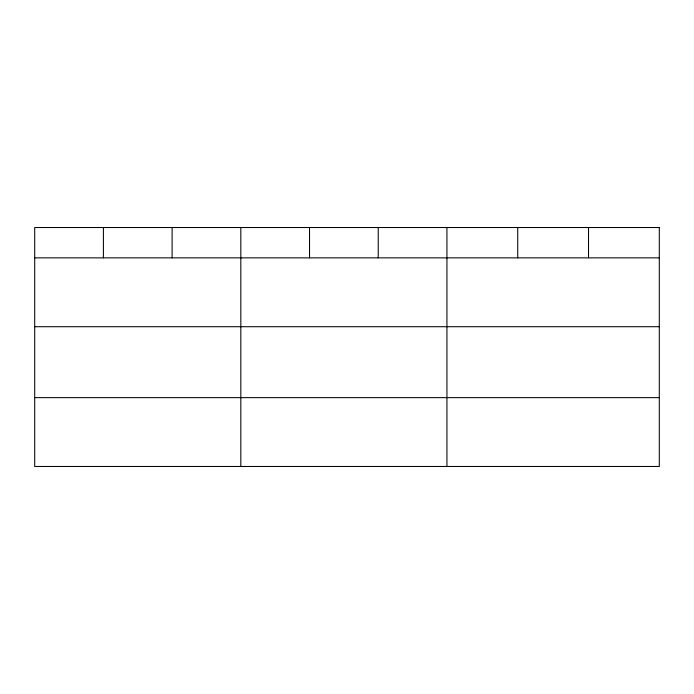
<?xml version="1.0" encoding="UTF-8"?>
<svg xmlns="http://www.w3.org/2000/svg" width="694" height="694" viewBox="0 0 694 694"><rect width="100%" height="100%" fill="white"/><g stroke="black" fill="none" stroke-linecap="round" stroke-linejoin="round"><path stroke-width="1.04" d="M34.7 257.864L659.3 257.864M34.7 326.709L659.3 326.709M34.7 397.636L659.3 397.636M588.512 227.519L588.512 257.864M517.724 227.519L517.724 257.864M446.936 227.519L446.936 466.481M378.23 227.519L378.23 257.864M309.524 227.519L309.524 257.864M240.818 227.519L240.818 466.481M172.112 227.519L172.112 257.864M103.406 227.519L103.406 257.864M659.3 227.519L34.7 227.519L34.7 466.481L659.3 466.481L659.3 227.519"/></g></svg>
